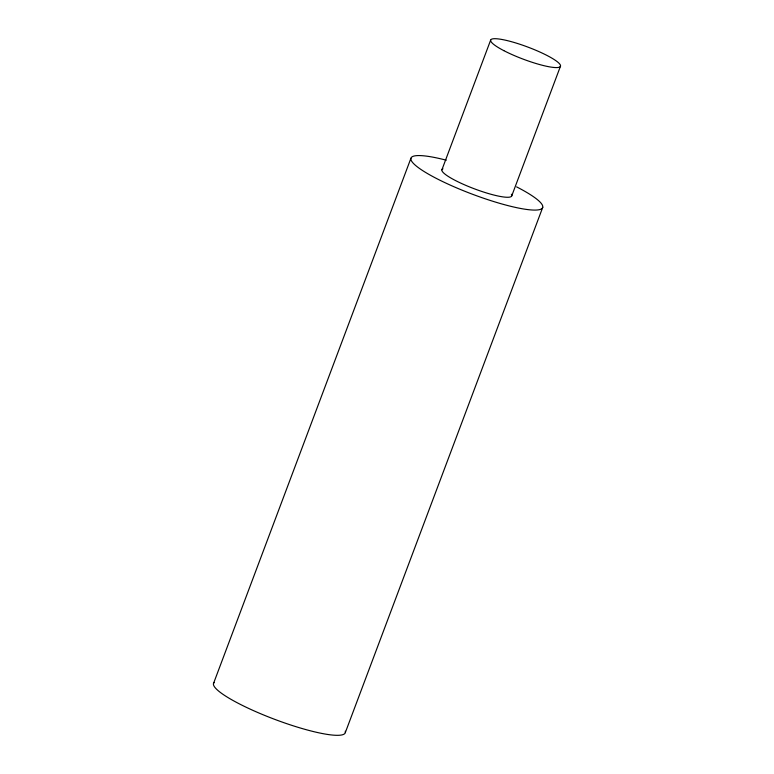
<?xml version="1.0" encoding="UTF-8"?>
<svg xmlns="http://www.w3.org/2000/svg" width="774" height="774" viewBox="0 0 774 774"><rect width="100%" height="100%" fill="white"/><g stroke="black" fill="none" stroke-linecap="round" stroke-linejoin="round"><path stroke-width="1.16" d="M213.489 683.558L410.907 158.322M441.896 169.835L490.639 40.151M511.769 195.812L560.511 66.119M345.33 732.572L542.748 207.326M511.343 194.235A37.278 6.473 20.6 0 1 475.284 189.156A37.278 6.473 20.6 0 1 442.951 168.809M516.587 186.863A70.347 12.22 20.6 0 1 523.079 208.903A70.347 12.22 20.6 0 1 423.475 171.122A70.347 12.22 20.6 0 1 446.269 160.189M345.272 731.207A70.347 12.22 20.6 0 1 276.492 720.014A70.347 12.22 20.6 0 1 214.137 682.455M503.826 50.639A37.278 6.473 20.6 0 0 560.173 66.709A37.278 6.473 20.6 0 0 512.736 42.057A37.278 6.473 20.6 0 0 503.826 50.639"/></g></svg>
